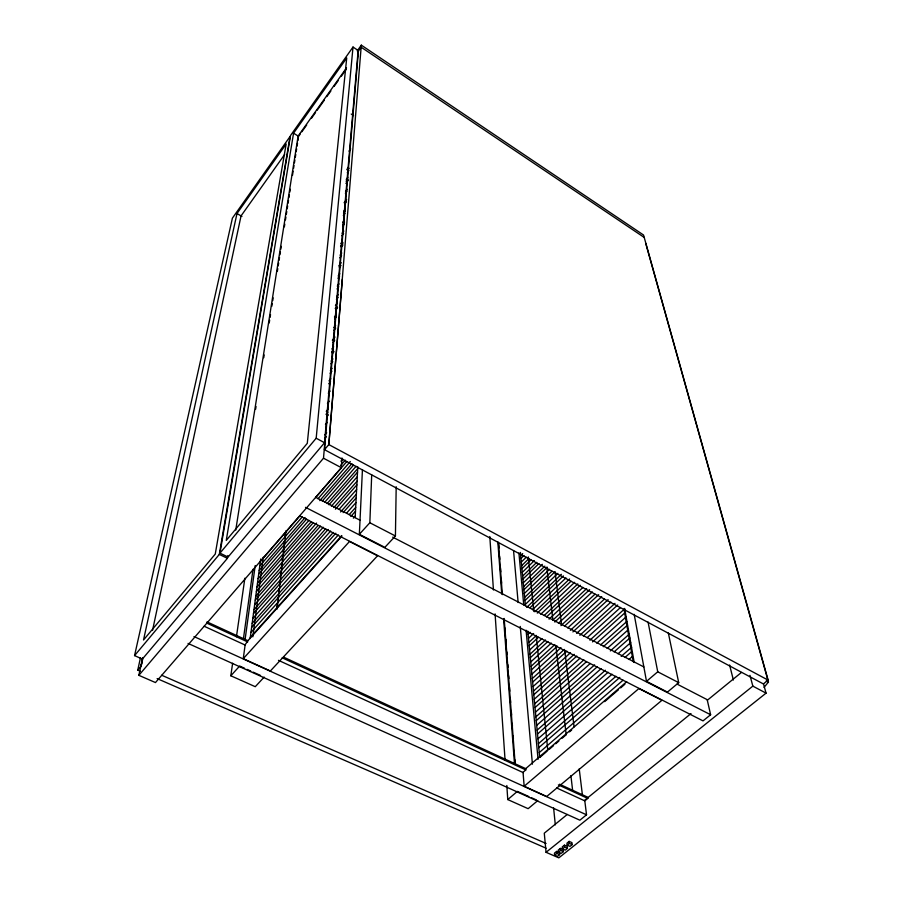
<?xml version="1.0" encoding="UTF-8"?>
<svg xmlns="http://www.w3.org/2000/svg" width="903" height="903" viewBox="0 0 903 903"><rect width="100%" height="100%" fill="white"/><g stroke="black" fill="none" stroke-linecap="round" stroke-linejoin="round"><path stroke-width="1.35" d="M362.442 469.571L359.349 534.294L384.859 547.353L395.424 535.998L396.191 486.728M359.349 534.294L369.846 522.747L371.697 474.876M355.161 517.566L357.802 466.851M142.685 657.587L138.848 675.331L155.474 682.555L341.323 467.675L341.977 457.968M361.313 45.15L328.816 444.581L324.493 449.683L763.362 683.932L768.126 680.128L643.534 235.017L361.313 45.15L357.227 50.907M342.35 279.174L328.816 444.581L768.126 680.128M324.549 442.718L358.141 50.478L353.017 47.046L290.518 135.529L219.971 553.144L228.064 557.061L324.549 442.718L316.185 438.226L353.017 47.046M138.848 675.331L323.5 458.216L325.035 440.258M357.802 56.392L358.265 50.952M324.493 449.683L358.435 51.031M277.198 608.994L286.07 530.637M276.724 608.283L277.21 604.084M277.684 599.885L278 597.086M278.643 591.488L278.959 588.688M279.433 584.489L279.907 580.29M280.393 576.091L280.867 571.892M281.341 567.694L281.668 564.894M282.142 560.695L282.616 556.496M283.102 552.297L283.576 548.098M284.05 543.899L284.366 541.1M284.851 536.901L285.325 532.702M252.84 636.807L263.236 557.275M250.154 638.534L260.696 559.025M243.257 658.682L349.484 541.495L377.578 555.774L270.369 670.985L243.257 658.682L245.142 644.798L247.873 640.701L341.752 536.314M245.108 639.426L255.199 565.56M243.404 638.963L253.021 569.285M264.173 677.103L255.256 686.698L230.818 675.771L232.624 663.231M236.439 636.75L244.871 578.202M255.605 409.273L256.046 406.485M263.732 357.757L264.173 354.969M269.218 322.947L269.647 320.159M270.087 317.371L270.528 314.594M271.848 306.23L272.288 303.453M272.729 300.665L273.169 297.877M277.334 271.419L277.774 268.642M278.214 265.854L278.643 263.066M279.083 260.29L279.524 257.502M279.964 254.714L280.404 251.926M280.844 249.149L281.284 246.361M284.355 226.867L284.795 224.079M285.45 219.903L285.89 217.115M286.33 214.338L286.77 211.55M287.21 208.762L287.639 205.974M288.08 203.198L288.52 200.41M288.96 197.622L289.4 194.845M289.84 192.057L290.281 189.269M292.47 175.351L293.125 171.164M293.565 168.387L294.006 165.599M294.446 162.811L294.886 160.034M295.326 157.246L295.766 154.458M296.207 151.67L296.635 148.893M297.076 146.105L297.516 143.317M297.956 140.541L298.396 137.753M235.751 530.038L298.125 136.048L346.515 67.906M134.558 655.612L219.305 554.419L290.066 136.5L232.41 218.131L134.558 655.612L142.369 659.055L227.398 558.325L227.838 555.537M293.565 133.181L226.269 540.4L307.291 443.328L346.718 58.006L293.565 133.181L298.611 136.353L300.225 134.084M152.528 630.441L241.045 215.907L284.637 154.515M140.337 671.279L137.753 670.15L141.082 666.211L142.572 659.337M141.082 666.211L142.572 659.337M237.004 213.514L143.521 639.99L215.264 554.058L286.172 143.983L237.004 213.514L241.948 216.449M137.753 670.15L140.45 657.779M357.893 51.787L361.144 47.204L644.211 237.444M301.839 131.815L306.681 125.009M311.524 118.191L315.553 112.514M317.167 110.245L324.425 100.03M326.841 96.621L330.882 90.943M334.11 86.406L338.14 80.728M341.368 76.179L346.199 69.373M349.032 151.14L350.691 148.882M346.808 169.561L348.49 167.315M347.463 170.565L349.145 168.308M347.283 172.71L348.976 170.441M346.255 179.471L347.937 177.225M346.097 181.255L347.79 178.997M345.917 183.444L348.445 180.069M345.522 191.504L347.204 189.258M345.364 193.332L347.057 191.086M344.111 202.735L346.639 199.382M344.754 203.943L346.447 201.696M343.682 211.212L345.364 208.988M343.512 213.142L345.206 210.918M343.309 215.524L345.002 213.3M342.734 222.319L344.438 220.072M342.858 224.316L344.551 222.093M342.688 226.303L344.393 224.079M342.102 233.279L343.806 231.044M341.887 235.796L343.603 233.55M340.758 243.607L342.463 241.383M340.533 246.18L343.106 242.828M341.21 247.162L342.937 244.927M340.07 255.177L341.786 252.964M339.844 257.829L341.56 255.605M338.681 266.024L341.255 262.705M339.314 267.627L341.029 265.403M338.128 276.002L339.855 273.801M337.936 278.248L339.663 276.047M337.27 286.138L339.009 283.926M337.022 288.983L338.76 286.77M336.684 296.635L338.422 294.423M336.435 299.548L338.173 297.335M335.453 305.541L337.191 303.34M335.205 308.51L336.943 306.309M335.86 309.831L337.609 307.63M334.471 316.953L336.232 314.752M334.618 318.985L336.356 316.795M333.873 327.642L335.634 325.452M333.952 330.34L335.702 328.15M332.327 340.318L334.968 337.022M332.936 342.418L334.697 340.228M331.898 348.942L333.659 346.752M331.627 352.204L333.388 350.014M332.281 353.773L334.042 351.583M331.175 361.076L332.936 358.897M330.949 363.796L332.71 361.618M330.374 370.557L332.157 368.379M330.137 373.334L331.92 371.144M329.008 380.897L330.791 378.729M328.771 383.73L330.554 381.551M328.286 393.234L330.058 391.067M327.417 403.37L329.223 401.203M326.254 411.362L328.049 409.206M764.04 687.386L768.442 682.07L645.69 243.257M325.994 414.375L327.789 412.219M326.581 417.028L328.387 414.861M325.452 424.523L327.247 422.367M219.971 553.144L316.185 438.226M324.888 434.896L326.694 432.751M324.561 438.79L326.367 436.646M340.939 461.196L342.768 459.074M340.657 465.451L345.239 460.135M260.38 561.452L299.943 515.726M315.576 497.643L346.854 461.478M259.793 565.91L302.268 516.911M317.969 498.795L350.285 461.523M259.195 570.391L305.112 517.543M319.797 500.634L351.944 463.645M258.709 574.06L306.602 519.033M322.269 501.041L353.581 465.068M258.111 578.609L308.961 520.32M324.674 502.305L356.109 466.275M257.502 583.191L311.321 521.641M327.1 503.592L357.723 468.578M257.005 586.939L313.262 522.724M328.94 504.822L357.532 472.19M256.384 591.589L316.569 523.063M331.378 506.188L357.306 476.671M255.763 596.285L318.037 525.535M333.828 507.588L357.069 481.197M255.256 600.111L320.52 526.122M335.431 509.202L356.877 484.888M254.623 604.875L323.251 527.25M339.009 509.416L356.629 489.482M253.991 609.66L325.667 528.786M340.566 511.978L356.392 494.122M253.472 613.588L328.184 529.463M343.117 512.633L356.188 497.914M252.829 618.453L330.633 531.043M346.571 513.141L355.951 502.621M252.174 623.352L333.32 532.443M349.168 514.676L355.703 507.362M251.644 627.359L335.848 533.21M350.815 516.471L355.5 511.245M250.989 632.337L338.343 534.926M353.366 518.164L355.251 516.064M250.323 637.36L341.786 535.614M230.818 675.771L239.667 666.042L244.566 668.254M520.692 555.526L522.702 553.562M520.963 558.449L523.977 555.492M521.313 562.072L526.291 557.185M521.652 565.718L528.661 558.855M521.934 568.698L530.964 559.86M522.284 572.378L534.362 560.594M522.634 576.091L536.777 562.321M522.916 579.116L538.956 563.54M523.266 582.875L542.387 564.341M523.627 586.657L544.836 566.147M523.921 589.738L547.218 567.253M524.271 593.564L549.43 569.353M524.643 597.402L551.902 571.238M524.936 600.551L554.307 572.412M525.298 604.446L557.828 573.36M526.686 607.392L561.384 574.319M530.016 607.708L563.438 575.922M532.443 609.739L565.989 577.92M534.881 611.794L569.579 578.97M537.262 613.114L571.035 581.227M540.762 614.243L574.658 582.322M544.114 615.553L577.796 583.925M528.108 634.199L530.151 632.281M546.529 616.941L580.313 585.291M528.492 638.319L533.628 633.522M549.047 619.119L582.954 587.435M528.876 642.462L536.1 635.735M552.602 620.361L586.645 588.643M529.203 645.848L538.414 637.281M554.803 622.043L589.625 589.67M529.598 650.047L541.935 638.602M558.381 623.352L592.312 591.905M529.993 654.269L545.468 639.956M560.955 625.644L595.009 594.163M530.321 657.723L547.918 641.491M564.488 626.208L598.644 594.693M530.716 662.001L551.304 643.071M567.761 627.935L601.714 596.702M531.122 666.301L554.882 644.516M570.38 630.317L604.457 599.061M531.461 669.823L557.365 646.119M572.908 631.908L608.137 599.682M531.867 674.18L560.989 647.609M576.599 633.387L610.925 602.075M532.285 678.571L564.33 649.426M579.839 635.317L614.999 603.351M532.623 682.16L566.847 651.108M583.44 636.051L617.675 604.999M533.041 686.607L570.527 652.7M587.187 637.631L620.508 607.493M533.459 691.077L574.229 654.325M589.919 640.182L624.413 609.073M533.808 694.734L576.803 656.063M592.537 641.92L625.057 612.674M534.226 699.272L580.11 658.14M596.793 643.184L625.993 617.009M534.666 703.843L583.869 659.867M600.619 644.9L626.784 621.512M535.016 707.568L586.476 661.696M603.283 646.717L627.438 625.181M535.445 712.196L590.28 663.479M607.155 648.478L628.251 629.741M535.885 716.858L594.603 664.856M610.338 650.928L629.21 634.211M536.247 720.662L597.267 666.764M614.096 651.898L629.876 637.97M536.687 725.38L601.127 668.66M618.024 653.783L630.7 642.62M537.138 730.132L605.416 670.229M621.174 656.402L631.682 647.191M537.499 734.026L608.114 672.238M624.978 657.474L631.31 651.943M537.962 738.835L612.042 674.236M628.973 659.472L632.145 656.707M538.414 743.688L615.993 676.279M538.786 747.65L619.819 677.431M539.249 752.571L623.036 680.219M524.169 786.265L638.895 688.56L661.944 700.276L546.71 796.491L524.169 786.265L523.04 772.302L525.817 769.909L525.715 768.645L626.705 681.697M539.723 757.527L547.173 751.115M549.306 749.276L553.562 745.618M555.695 743.779L558.889 741.036M562.084 738.282L565.278 735.527M569.533 731.87L571.667 730.03M604.683 701.631L618.521 689.711M620.654 687.883L624.91 684.214M537.793 800.6L528.142 808.682L507.768 799.573L517.374 791.389L528.865 796.57M668.344 633.014L678.717 682.657L667.452 692.093L646.503 681.359L657.734 671.798L648.061 622.02M567.219 814.483L544.283 833.187L546.055 852.308L558.81 857.85L766.06 693.143L763.464 683.706M584.523 800.374L586.657 798.647M587.718 797.778L690.998 713.573M707.32 700.265L741.419 672.464M188.05 643.421L579.873 820.184L586.532 814.811L584.805 800.871L587.797 798.421L587.639 797.168L559.533 784.222M677.115 684.124L707.184 699.667L710.627 714.747L703.019 720.876L299.864 515.963M546.055 852.308L752.842 686.122L749.964 675.342M560.368 848.402L560.571 850.4L558.393 852.15L558.189 850.152L560.368 848.402L563.179 849.633L563.393 851.631L561.203 853.369L556.609 851.416L554.442 853.143L554.634 855.141L557.444 856.371L559.623 854.633L559.42 852.635M564.431 845.163L562.242 846.912L562.456 848.91L565.267 850.141L567.456 848.391L567.242 846.393L564.431 845.163L564.646 847.161L562.456 848.91M569.15 841.382L566.96 843.142L567.174 845.14L569.985 846.382L572.186 844.632L571.971 842.634L569.15 841.382L569.375 843.379L567.174 845.14M554.634 855.141L556.812 853.414L556.609 851.416M157.133 678.605L546.146 848.222M556.812 853.414L559.623 854.633M564.646 847.161L567.456 848.391M161.716 675.252L546.089 843.481M560.571 850.4L563.393 851.631M569.375 843.379L572.186 844.632M247.016 669.36L250.695 671.019M253.145 672.125L260.493 675.444M531.415 797.721L536.517 800.024M193.976 636.559L586.532 814.811M204.146 626.242L245.164 645.058M278.485 660.341L523.288 772.641M556.609 787.935L584.805 800.871M207.013 621.885L247.873 640.701M283.632 657.17L525.715 768.645M206.798 623.126L247.704 641.943M282.176 657.813L525.817 769.909M558.381 784.888L587.797 798.421M219.305 554.419L227.398 558.325M305.496 507.339L710.627 714.747M315.565 497.248L360.026 520.23M392.703 537.127L643.85 666.933M369.846 522.747L395.424 535.998M657.734 671.798L678.717 682.657M323.5 458.216L341.323 467.675M752.842 686.122L766.06 693.143M766.252 680.896L768.442 682.07M351.233 114.049L353.558 115.55M729.59 664.992L733.383 680.027M634.177 614.345L646.503 681.359M624.65 608.441L634.222 662.531M623.984 609.04L633.263 661.752M555.052 571.554L561.564 624.729M564.646 649.923L574.082 726.892M579.218 768.871L582.48 795.464M546.789 567.253L552.941 620.395M555.853 645.566L566.215 735.053M570.91 775.609L572.694 790.994M528.323 556.937L533.82 611.5M536.224 635.362L547.816 750.472M553.607 807.903L555.311 824.868M520.399 552.455L525.433 605.8M527.803 631.062L539.712 757.403M518.92 553.02L523.74 604.942M526.077 630.204L538.064 759.321M513.547 550.548L518.141 602.549M520.252 626.434L532.42 764.164M498.637 543.843L498.964 548.053M499.596 556.474L499.81 559.284M500.443 567.694L500.77 571.904M501.402 580.324L501.616 583.135M502.249 591.555L502.463 594.355M505.014 628.036L505.228 630.847M505.861 639.268L506.177 643.478M506.82 651.898L507.034 654.698M507.779 664.518L507.983 667.328M508.626 675.749L508.84 678.559M509.473 686.98L509.789 691.179M510.432 699.599L510.646 702.41M511.391 712.23L511.595 715.041M512.238 723.461L512.452 726.26M513.197 736.092L513.401 738.891M514.992 759.942L515.207 762.753M498.445 542.703L502.361 594.603M504.167 618.453L515.195 764.344M497.824 541.8L501.718 593.711M503.614 618.961L514.473 763.475M489.798 536.517L493.444 589.975M495.081 613.893L505.07 760.191M506.809 785.508L507.768 799.573"/></g></svg>
